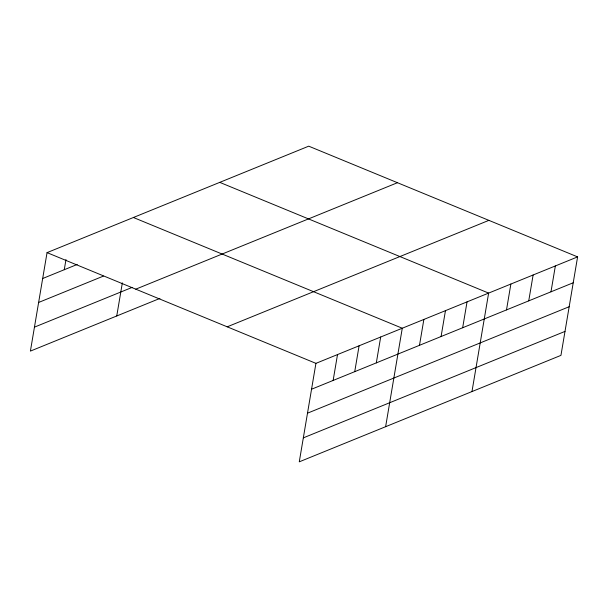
<?xml version="1.0" encoding="UTF-8"?>
<svg xmlns="http://www.w3.org/2000/svg" width="608" height="608" viewBox="0 0 608 608"><rect width="100%" height="100%" fill="white"/><g stroke="black" fill="none" stroke-linecap="round" stroke-linejoin="round"><path stroke-width="0.91" d="M577.6 256.895L315.924 363.356L299.273 461.829L560.948 355.368L577.6 256.895L308.727 146.171L47.052 252.632L30.4 351.105L159.927 298.406M64.266 269.716L65.983 259.555M116.751 315.97L122.352 282.872M333.138 380.441L337.516 354.578M354.73 371.655L359.1 345.792M376.314 362.877L380.692 337.007M385.624 426.694L402.276 328.229L133.41 217.504M419.49 345.306L423.867 319.443M441.081 336.528L445.459 310.658M462.665 327.742L467.043 301.88M471.975 391.56L488.634 293.094L219.762 182.37M506.502 309.913L510.872 284.042M528.74 300.861L533.117 274.998M550.985 291.81L555.355 265.947M42.682 278.502L77.224 264.45M38.631 302.457L103.39 276.108M34.451 327.142L132.027 287.447M135.782 289.172L397.457 182.712M227.202 326.823L488.87 220.362M311.554 389.226L573.222 282.766M307.496 413.182L569.172 306.721M303.324 437.866L564.999 331.406M47.052 252.632L315.924 363.356"/></g></svg>
